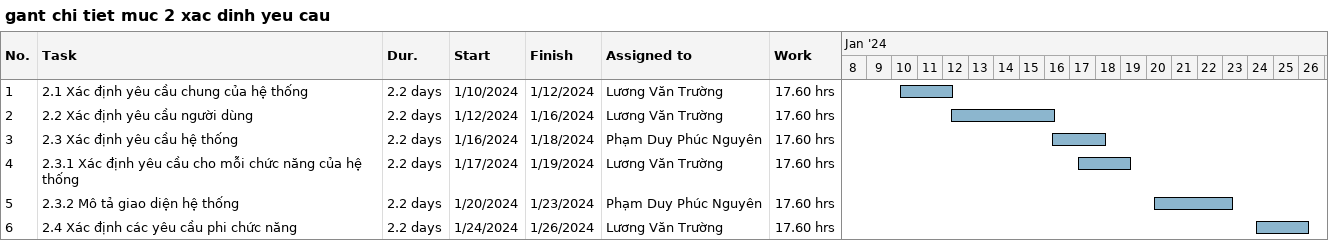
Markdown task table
gant chi tiet muc 2 xac dinh yeu cau

| ID | Task | Duration | Start | Finish | Resources | Work (h) |
|---|---|---|---|---|---|---|
| 1 | 2.1 Xác định yêu cầu chung của hệ thống | 2.2d | 2024-01-10 | 2024-01-12 | Lương Văn Trường | 17.60 |
| 2 | 2.2 Xác định yêu cầu người dùng | 2.2d | 2024-01-12 | 2024-01-16 | Lương Văn Trường | 17.60 |
| 3 | 2.3 Xác định yêu cầu hệ thống | 2.2d | 2024-01-16 | 2024-01-18 | Phạm Duy Phúc Nguyên | 17.60 |
| 4 | 2.3.1 Xác định yêu cầu cho mỗi chức năng của hệ thống | 2.2d | 2024-01-17 | 2024-01-19 | Lương Văn Trường | 17.60 |
| 5 | 2.3.2 Mô tả giao diện hệ thống | 2.2d | 2024-01-20 | 2024-01-23 | Phạm Duy Phúc Nguyên | 17.60 |
| 6 | 2.4 Xác định các yêu cầu phi chức năng | 2.2d | 2024-01-24 | 2024-01-26 | Lương Văn Trường | 17.60 |
